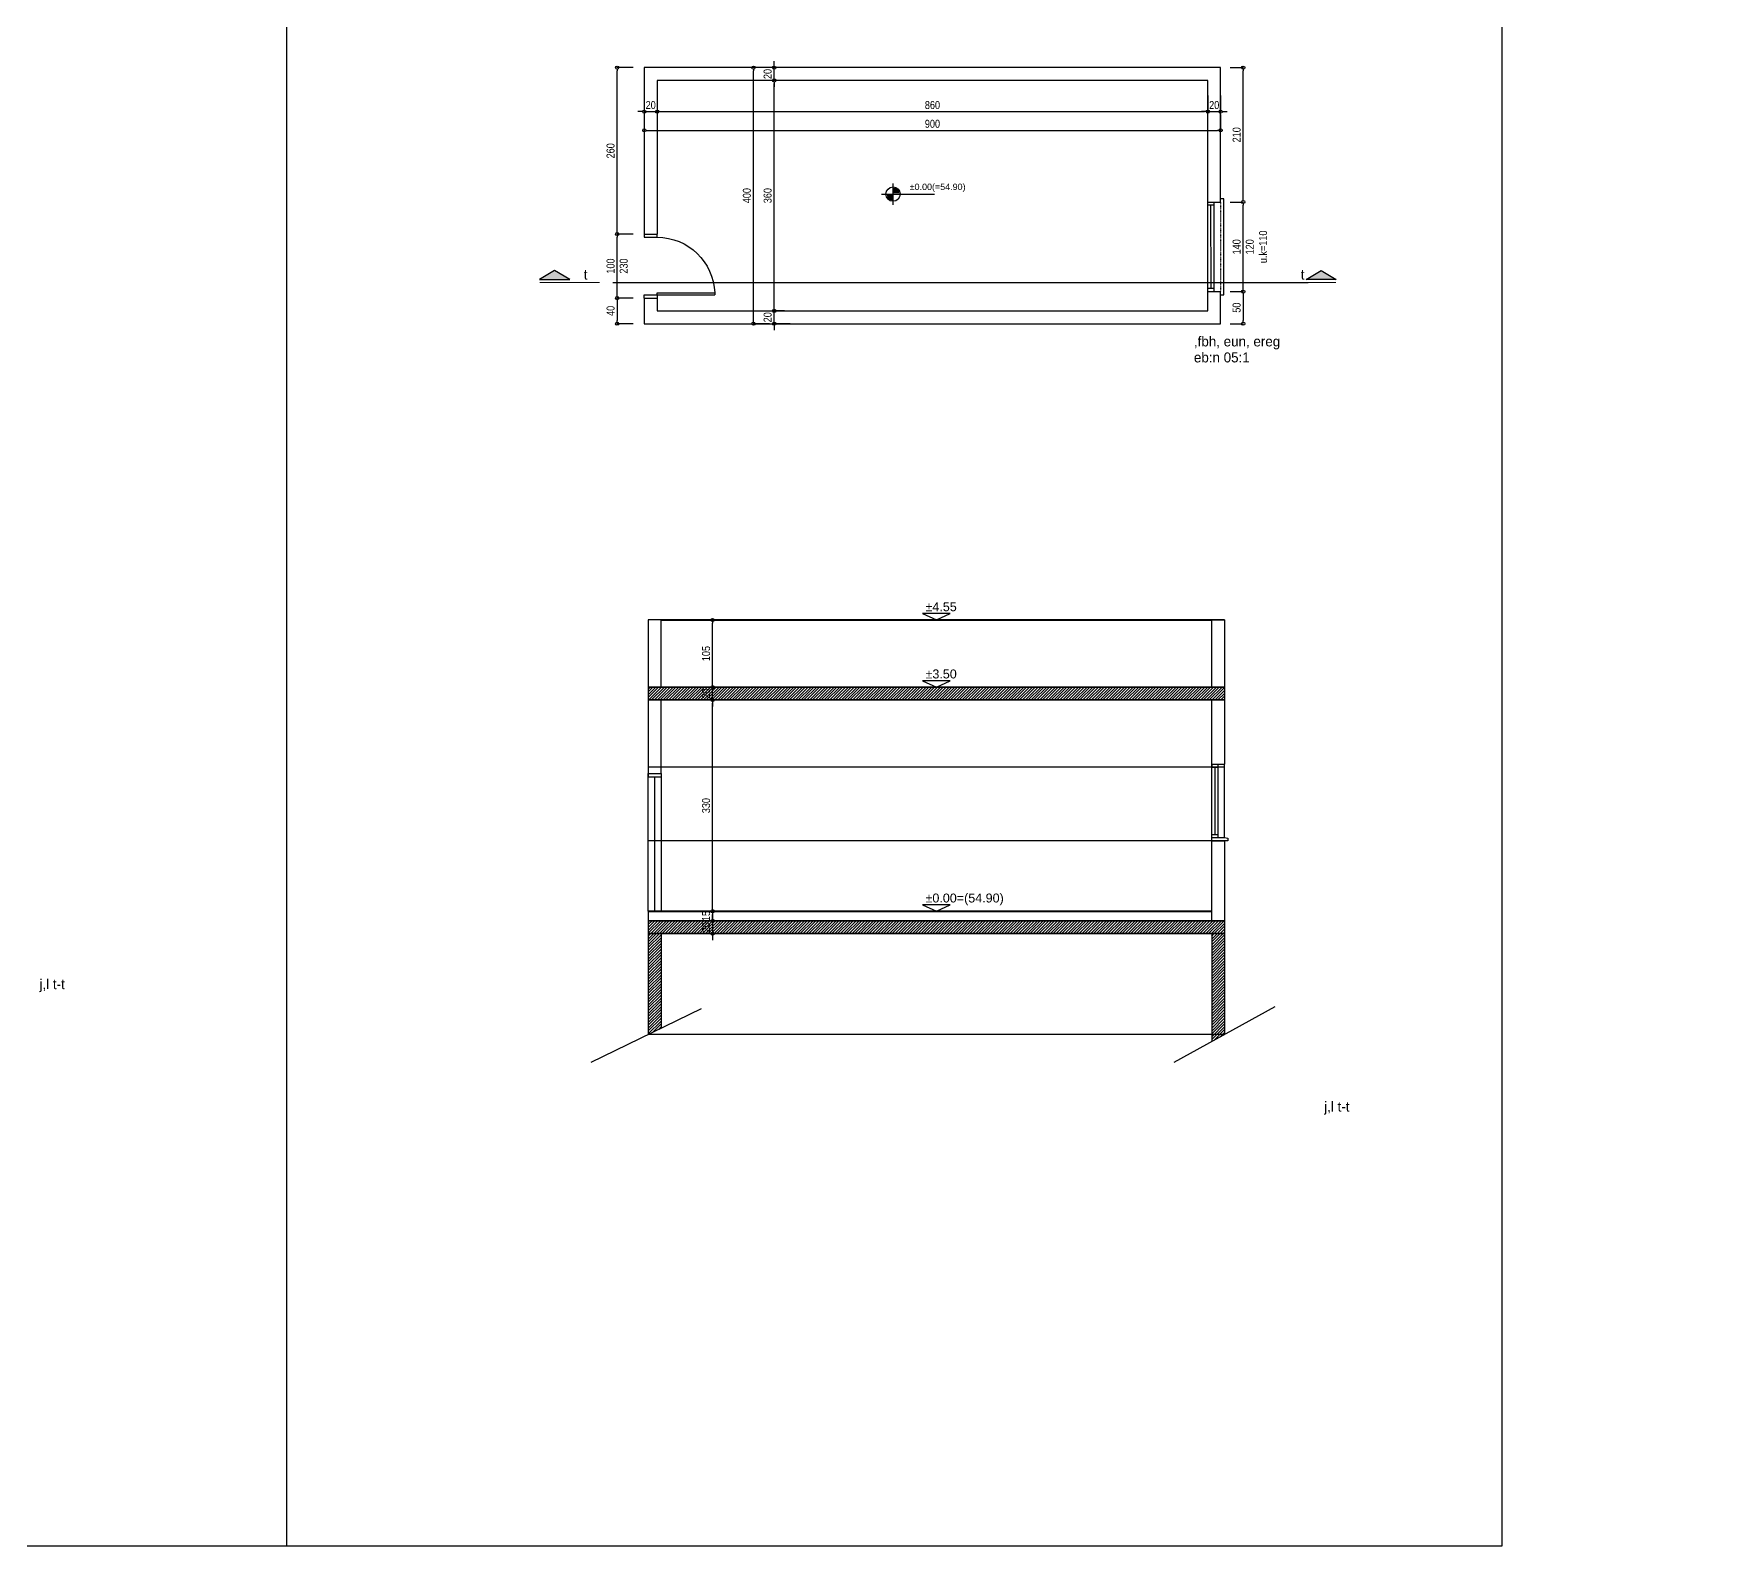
# Model space of a CAD drawing. Header units: millimetres. Extents: x 16987892 to 17014545, y 63475219 to 63484768.
# Drawn here: x 16990600 to 16993233, y 63479456 to 63481819 of the extents above; entities that cross this region are included whole.
import ezdxf

# ---------------------------------------------------------------- set-up
doc = ezdxf.new("R2010")
doc.units = ezdxf.units.MM
doc.header["$LTSCALE"] = 0.01
doc.linetypes.add('ACAD_ISO03W100', pattern=[30, 12, -18])
for name, color, linetype in [('A-DIM', 6, 'Continuous'), ('DIM 50', 5, 'Continuous'), ('Dim-50', 8, 'Continuous'), ('DOOR', 4, 'Continuous'), ('Gray', 252, 'Continuous'), ('Hidden', 1, 'ACAD_ISO03W100'), ('Symbols', 1, 'Continuous'), ('Text50', 2, 'Continuous'), ('wall', 2, 'Continuous'), ('win', 2, 'Continuous'), ('Window', 6, 'Continuous')]:
    doc.layers.add(name, color=color, linetype=linetype)
doc.layers.add('MAB 2', color=160, linetype='Continuous', lineweight=40)
doc.styles.add('DIM', font='oron_.shx', dxfattribs={"width": 0.85})
doc.styles.add('mvt-mirym', font='mvt-mirym.shx')
doc.styles.get("Standard").update_dxf_attribs({"font": 'arial.ttf'})
doc.dimstyles.new('RIKI 1_50', dxfattribs={"dimscale": 5, "dimtxt": 2.5, "dimasz": 1, "dimexe": 0.1, "dimexo": 3, "dimgap": 0.8, "dimtad": 1, "dimdec": 1, "dimrnd": 1, "dimdsep": 46, "dimtxsty": 'DIM', "dimblk": 'DOTBLANK', "dimcen": 0.15, "dimdle": 0.1, "dimclrt": 7, "dimadec": 0, "dimazin": 0, "dimtfac": 1, "dimtdec": 1, "dimtix": 1, "dimtmove": 2, "dimatfit": 3, "dimfxl": 5, "dimfxlon": 1, "dimtolj": 1, "dimarcsym": 0})

# ---------------------------------------------------------------- blocks, each defined once
blk = doc.blocks.new('level')
for p, q in [((-36.37509067356586, -1.266598701477051e-07), (129.7771035693586, 1.639127731323242e-07)), ((1.229345798492432e-07, -33.13451293855906), (-1.229345798492432e-07, 33.13451293855906))]:
    blk.add_line(p, q)
at = {"const_width": 16.94446386312332}
for points in [[(-10.73672646656632, -2.264494590461254, 0.414213562373095), (-2.264494504779577, -10.73672648519278, -0.5798563940091911)], [(2.264494515955448, 10.73672649264336, -0.414213562373095), (10.73672648146749, 2.264494583010674, 0.5798563940091911)]]:
    blk.add_lwpolyline(points, format="xyb", dxfattribs=at)
blk.add_circle((0, -1.490116119384766e-08), 22.29534718832016)
blk.add_attdef('LEVEL', (51.91531280428171, 12.60122594237328), '', height=20)
blk = doc.blocks.new('_DotBlank')
at = {"color": 0, "linetype": 'ByBlock', "lineweight": -2}
blk.add_line((-0.5, 0), (-1, 0), dxfattribs=at)
blk.add_circle((0, 0), 0.5, dxfattribs=at)
blk = doc.blocks.new('*D404')
at = {"layer": 'DEFPOINTS', "color": 0, "ltscale": 100, "transparency": 16777216}
for p in [(16991724.33533375, 63481765.60746998), (16991807.85131897, 63481765.60746998), (16991807.85131897, 63481365.60746998)]:
    blk.add_point(p, dxfattribs=at)
at = {"layer": 'DIM 50', "color": 0, "lineweight": -2, "ltscale": 100, "transparency": 16777216}
for p, q in [((16991749.33533375, 63481765.60746998), (16991723.83533375, 63481765.60746998)), ((16991724.33533375, 63481370.60746998), (16991724.33533375, 63481760.60746998)), ((16991749.33533375, 63481365.60746998), (16991723.83533375, 63481365.60746998))]:
    blk.add_line(p, q, dxfattribs=at)
at = {"layer": 'DIM 50', "color": 0, "lineweight": -2, "ltscale": 100, "transparency": 16777216, "xscale": 5, "yscale": 5, "zscale": 5}
for p, rotation in [((16991724.33533375, 63481765.60746998), 90), ((16991724.33533375, 63481365.60746998), 270)]:
    blk.add_blockref('_DotBlank', p, dxfattribs=dict(at, rotation=rotation))
at = {"layer": 'DIM 50', "color": 7, "ltscale": 100, "transparency": 16777216, "insert": (16991714.08533376, 63481565.60746995), "char_height": 12.5, "attachment_point": 5, "rotation": 90, "style": 'DIM'}
blk.add_mtext('\\A1;400', dxfattribs=at)
blk = doc.blocks.new('*D405')
at = {"layer": 'DEFPOINTS', "color": 0, "ltscale": 100, "transparency": 16777216}
for p in [(16991756.79338235, 63481385.60746998), (16991787.85131897, 63481385.60746998), (16991807.85131897, 63481365.60746998)]:
    blk.add_point(p, dxfattribs=at)
at = {"layer": 'DIM 50', "color": 0, "lineweight": -2, "ltscale": 100, "transparency": 16777216}
for p, q in [((16991756.79338235, 63481390.60746998), (16991756.79338235, 63481395.60746998)), ((16991772.85131897, 63481385.60746998), (16991756.29338235, 63481385.60746998)), ((16991781.79338235, 63481365.60746998), (16991756.29338235, 63481365.60746998)), ((16991756.79338235, 63481365.60746998), (16991756.79338235, 63481385.60746998)), ((16991756.79338235, 63481360.60746998), (16991756.79338235, 63481355.60746998))]:
    blk.add_line(p, q, dxfattribs=at)
at = {"layer": 'DIM 50', "color": 0, "lineweight": -2, "ltscale": 100, "transparency": 16777216, "xscale": 5, "yscale": 5, "zscale": 5}
for p, rotation in [((16991756.79338235, 63481385.60746998), 270), ((16991756.79338235, 63481365.60746998), 90)]:
    blk.add_blockref('_DotBlank', p, dxfattribs=dict(at, rotation=rotation))
at = {"layer": 'DIM 50', "color": 7, "ltscale": 100, "transparency": 16777216, "insert": (16991746.54338237, 63481375.60746995), "char_height": 12.5, "attachment_point": 5, "rotation": 90, "style": 'DIM'}
blk.add_mtext('\\A1;20', dxfattribs=at)
blk = doc.blocks.new('*D411')
at = {"layer": 'DEFPOINTS', "color": 0, "ltscale": 100, "transparency": 16777216}
for p in [(16991756.79338237, 63481745.60746998), (16992433.87733543, 63481745.60746998), (16991787.85131897, 63481385.60746998)]:
    blk.add_point(p, dxfattribs=at)
at = {"layer": 'DIM 50', "color": 0, "lineweight": -2, "ltscale": 100, "transparency": 16777216}
for p, q in [((16991781.79338237, 63481745.60746998), (16991756.29338237, 63481745.60746998)), ((16991756.79338237, 63481390.60746998), (16991756.79338237, 63481740.60746998)), ((16991772.85131897, 63481385.60746998), (16991756.29338237, 63481385.60746998))]:
    blk.add_line(p, q, dxfattribs=at)
at = {"layer": 'DIM 50', "color": 0, "lineweight": -2, "ltscale": 100, "transparency": 16777216, "xscale": 5, "yscale": 5, "zscale": 5}
for p, rotation in [((16991756.79338237, 63481745.60746998), 90), ((16991756.79338237, 63481385.60746998), 270)]:
    blk.add_blockref('_DotBlank', p, dxfattribs=dict(at, rotation=rotation))
at = {"layer": 'DIM 50', "color": 7, "ltscale": 100, "transparency": 16777216, "insert": (16991746.54338238, 63481565.60746995), "char_height": 12.5, "attachment_point": 5, "rotation": 90, "style": 'DIM'}
blk.add_mtext('\\A1;360', dxfattribs=at)
blk = doc.blocks.new('*D412')
at = {"layer": 'DEFPOINTS', "color": 0, "ltscale": 100, "transparency": 16777216}
for p in [(16991756.79338238, 63481765.60746998), (16992453.87733543, 63481765.60746998), (16992433.87733543, 63481745.60746998)]:
    blk.add_point(p, dxfattribs=at)
at = {"layer": 'DIM 50', "color": 0, "lineweight": -2, "ltscale": 100, "transparency": 16777216}
for p, q in [((16991781.79338238, 63481765.60746998), (16991756.29338238, 63481765.60746998)), ((16991756.79338238, 63481770.60746998), (16991756.79338238, 63481775.60746998)), ((16991756.79338238, 63481745.60746998), (16991756.79338238, 63481765.60746998)), ((16991781.79338238, 63481745.60746998), (16991756.29338238, 63481745.60746998)), ((16991756.79338238, 63481740.60746998), (16991756.79338238, 63481735.60746998))]:
    blk.add_line(p, q, dxfattribs=at)
at = {"layer": 'DIM 50', "color": 0, "lineweight": -2, "ltscale": 100, "transparency": 16777216, "xscale": 5, "yscale": 5, "zscale": 5}
for p, rotation in [((16991756.79338238, 63481765.60746998), 270), ((16991756.79338238, 63481745.60746998), 90)]:
    blk.add_blockref('_DotBlank', p, dxfattribs=dict(at, rotation=rotation))
at = {"layer": 'DIM 50', "color": 7, "ltscale": 100, "transparency": 16777216, "insert": (16991746.5433824, 63481755.60746995), "char_height": 12.5, "attachment_point": 5, "rotation": 90, "style": 'DIM'}
blk.add_mtext('\\A1;20', dxfattribs=at)
blk = doc.blocks.new('*D398')
at = {"layer": 'DEFPOINTS', "color": 0, "ltscale": 100, "transparency": 16777216}
for p in [(16991553.87733542, 63481765.60746995), (16991573.87733542, 63481745.60746995), (16991573.87733542, 63481696.80103584)]:
    blk.add_point(p, dxfattribs=at)
at = {"layer": 'DIM 50', "color": 0, "lineweight": -2, "ltscale": 100, "transparency": 16777216}
for p, q in [((16991553.87733542, 63481721.80103584), (16991553.87733542, 63481696.30103584)), ((16991573.87733542, 63481721.80103584), (16991573.87733542, 63481696.30103584)), ((16991548.87733542, 63481696.80103584), (16991543.87733542, 63481696.80103584)), ((16991553.87733542, 63481696.80103584), (16991573.87733542, 63481696.80103584)), ((16991578.87733542, 63481696.80103584), (16991583.87733542, 63481696.80103584))]:
    blk.add_line(p, q, dxfattribs=at)
at = {"layer": 'DIM 50', "color": 0, "lineweight": -2, "ltscale": 100, "transparency": 16777216, "xscale": 5, "yscale": 5, "zscale": 5}
blk.add_blockref('_DotBlank', (16991553.87733542, 63481696.80103584), dxfattribs=at)
at = {"layer": 'DIM 50', "color": 0, "lineweight": -2, "ltscale": 100, "transparency": 16777216, "xscale": 5, "yscale": 5, "zscale": 5, "rotation": 180}
blk.add_blockref('_DotBlank', (16991573.87733542, 63481696.80103584), dxfattribs=at)
at = {"layer": 'DIM 50', "color": 7, "ltscale": 100, "transparency": 16777216, "insert": (16991563.87733542, 63481707.05103584), "char_height": 12.5, "attachment_point": 5, "style": 'DIM'}
blk.add_mtext('\\A1;20', dxfattribs=at)
blk = doc.blocks.new('*D399')
at = {"layer": 'DEFPOINTS', "color": 0, "ltscale": 100, "transparency": 16777216}
for p in [(16991573.87733542, 63481745.60746995), (16992433.87733542, 63481745.60746995), (16992433.87733542, 63481696.80103584)]:
    blk.add_point(p, dxfattribs=at)
at = {"layer": 'DIM 50', "color": 0, "lineweight": -2, "ltscale": 100, "transparency": 16777216}
for p, q in [((16991573.87733542, 63481721.80103584), (16991573.87733542, 63481696.30103584)), ((16992433.87733542, 63481721.80103584), (16992433.87733542, 63481696.30103584)), ((16991578.87733542, 63481696.80103584), (16992428.87733542, 63481696.80103584))]:
    blk.add_line(p, q, dxfattribs=at)
at = {"layer": 'DIM 50', "color": 0, "lineweight": -2, "ltscale": 100, "transparency": 16777216, "xscale": 5, "yscale": 5, "zscale": 5, "rotation": 180}
blk.add_blockref('_DotBlank', (16991573.87733542, 63481696.80103584), dxfattribs=at)
at = {"layer": 'DIM 50', "color": 0, "lineweight": -2, "ltscale": 100, "transparency": 16777216, "xscale": 5, "yscale": 5, "zscale": 5}
blk.add_blockref('_DotBlank', (16992433.87733542, 63481696.80103584), dxfattribs=at)
at = {"layer": 'DIM 50', "color": 7, "ltscale": 100, "transparency": 16777216, "insert": (16992003.87733542, 63481707.05103584), "char_height": 12.5, "attachment_point": 5, "style": 'DIM'}
blk.add_mtext('\\A1;860', dxfattribs=at)
blk = doc.blocks.new('*D400')
at = {"layer": 'DEFPOINTS', "color": 0, "ltscale": 100, "transparency": 16777216}
for p in [(16992453.87733542, 63481765.60746995), (16992433.87733542, 63481745.60746995), (16992453.87733542, 63481696.80103584)]:
    blk.add_point(p, dxfattribs=at)
at = {"layer": 'DIM 50', "color": 0, "lineweight": -2, "ltscale": 100, "transparency": 16777216}
for p, q in [((16992433.87733542, 63481721.80103584), (16992433.87733542, 63481696.30103584)), ((16992453.87733542, 63481721.80103584), (16992453.87733542, 63481696.30103584)), ((16992428.87733542, 63481696.80103584), (16992423.87733542, 63481696.80103584)), ((16992433.87733542, 63481696.80103584), (16992453.87733542, 63481696.80103584)), ((16992458.87733542, 63481696.80103584), (16992463.87733542, 63481696.80103584))]:
    blk.add_line(p, q, dxfattribs=at)
at = {"layer": 'DIM 50', "color": 0, "lineweight": -2, "ltscale": 100, "transparency": 16777216, "xscale": 5, "yscale": 5, "zscale": 5}
blk.add_blockref('_DotBlank', (16992433.87733542, 63481696.80103584), dxfattribs=at)
at = {"layer": 'DIM 50', "color": 0, "lineweight": -2, "ltscale": 100, "transparency": 16777216, "xscale": 5, "yscale": 5, "zscale": 5, "rotation": 180}
blk.add_blockref('_DotBlank', (16992453.87733542, 63481696.80103584), dxfattribs=at)
at = {"layer": 'DIM 50', "color": 7, "ltscale": 100, "transparency": 16777216, "insert": (16992443.87733542, 63481707.05103584), "char_height": 12.5, "attachment_point": 5, "style": 'DIM'}
blk.add_mtext('\\A1;20', dxfattribs=at)
blk = doc.blocks.new('*D401')
at = {"layer": 'DEFPOINTS', "color": 0, "ltscale": 100, "transparency": 16777216}
for p in [(16991553.87733542, 63481765.60746995), (16992453.87733542, 63481765.60746995), (16992453.87733542, 63481667.53536222)]:
    blk.add_point(p, dxfattribs=at)
at = {"layer": 'DIM 50', "color": 0, "lineweight": -2, "ltscale": 100, "transparency": 16777216}
for p, q in [((16991553.87733542, 63481692.53536222), (16991553.87733542, 63481667.03536222)), ((16992453.87733542, 63481692.53536222), (16992453.87733542, 63481667.03536222)), ((16991558.87733542, 63481667.53536222), (16992448.87733542, 63481667.53536222))]:
    blk.add_line(p, q, dxfattribs=at)
at = {"layer": 'DIM 50', "color": 0, "lineweight": -2, "ltscale": 100, "transparency": 16777216, "xscale": 5, "yscale": 5, "zscale": 5, "rotation": 180}
blk.add_blockref('_DotBlank', (16991553.87733542, 63481667.53536222), dxfattribs=at)
at = {"layer": 'DIM 50', "color": 0, "lineweight": -2, "ltscale": 100, "transparency": 16777216, "xscale": 5, "yscale": 5, "zscale": 5}
blk.add_blockref('_DotBlank', (16992453.87733542, 63481667.53536222), dxfattribs=at)
at = {"layer": 'DIM 50', "color": 7, "ltscale": 100, "transparency": 16777216, "insert": (16992003.87733542, 63481677.78536222), "char_height": 12.5, "attachment_point": 5, "style": 'DIM'}
blk.add_mtext('\\A1;900', dxfattribs=at)
blk = doc.blocks.new('sec')
h = blk.add_hatch(color=256)
h.dxf.hatch_style = 1
h.paths.add_polyline_path([(1000.000000016143, 50), (749.9999999664724, 200.0000000149012), (499.9999999701977, 50)])
for p, q in [((499.9999999701977, 50), (749.9999999664724, 200.0000000149012)), ((999.9999999664724, 50), (499.9999999701977, 50)), ((749.9999999664724, 200.0000000149012), (999.9999999664724, 50.00000002980232))]:
    blk.add_line(p, q)
at = {"const_width": 20}
blk.add_lwpolyline([(0, 0), (999.9999999962747, 0)], dxfattribs=at)
blk = doc.blocks.new('d100')
for p, q in [((-8.00000000372529, -20), (-8.000000033527613, -110)), ((-5, -20), (-8.00000000372529, -20)), ((-5, -20), (-5.000000029802322, -110)), ((-8.000000033527613, -110), (-5.000000029802322, -110))]:
    blk.add_line(p, q)
for points in [[(-100, 0), (-95, 0), (-95.00000001117587, -20), (-100.0000000111759, -19.99999998509884)], [(0, 0), (-5, 0), (-5, -20), (-1.117587089538574e-08, -20)]]:
    blk.add_lwpolyline(points)
blk.add_arc((-5, -20), 90.00000000758918, 180, 268.089786730568)
blk = doc.blocks.new('*D413')
at = {"layer": 'DEFPOINTS', "color": 0, "ltscale": 100, "transparency": 16777216}
for p in [(16991511.52249835, 63481505.60746995), (16991994.66465148, 63481505.60746995), (16991994.65870148, 63481405.60746995)]:
    blk.add_point(p, dxfattribs=at)
at = {"layer": 'DIM 50', "color": 0, "lineweight": -2, "ltscale": 100, "transparency": 16777216}
for p, q in [((16991536.52249835, 63481505.60746995), (16991511.02249835, 63481505.60746995)), ((16991511.52249835, 63481410.60746995), (16991511.52249835, 63481500.60746995)), ((16991536.52249835, 63481405.60746995), (16991511.02249835, 63481405.60746995))]:
    blk.add_line(p, q, dxfattribs=at)
at = {"layer": 'DIM 50', "color": 0, "lineweight": -2, "ltscale": 100, "transparency": 16777216, "xscale": 5, "yscale": 5, "zscale": 5}
for p, rotation in [((16991511.52249835, 63481505.60746995), 90), ((16991511.52249835, 63481405.60746995), 270)]:
    blk.add_blockref('_DotBlank', p, dxfattribs=dict(at, rotation=rotation))
at = {"layer": 'DIM 50', "color": 7, "ltscale": 100, "transparency": 16777216, "char_height": 12.5, "attachment_point": 5, "rotation": 90, "style": 'DIM'}
for s, insert in [('\\A1;100', (16991501.27249837, 63481455.60746993)), ('\\A1;230', (16991521.77249837, 63481455.60746993))]:
    blk.add_mtext(s, dxfattribs=dict(at, insert=insert))
blk = doc.blocks.new('*D414')
at = {"layer": 'DEFPOINTS', "color": 0, "ltscale": 100, "transparency": 16777216}
for p in [(16991511.52249836, 63481765.60746998), (16991553.87733543, 63481765.60746998), (16991994.66465148, 63481505.60746995)]:
    blk.add_point(p, dxfattribs=at)
at = {"layer": 'DIM 50', "color": 0, "lineweight": -2, "ltscale": 100, "transparency": 16777216}
for p, q in [((16991536.52249836, 63481765.60746998), (16991511.02249836, 63481765.60746998)), ((16991511.52249836, 63481510.60746995), (16991511.52249836, 63481760.60746998)), ((16991536.52249836, 63481505.60746995), (16991511.02249836, 63481505.60746995))]:
    blk.add_line(p, q, dxfattribs=at)
at = {"layer": 'DIM 50', "color": 0, "lineweight": -2, "ltscale": 100, "transparency": 16777216, "xscale": 5, "yscale": 5, "zscale": 5}
for p, rotation in [((16991511.52249836, 63481765.60746998), 90), ((16991511.52249836, 63481505.60746995), 270)]:
    blk.add_blockref('_DotBlank', p, dxfattribs=dict(at, rotation=rotation))
at = {"layer": 'DIM 50', "color": 7, "ltscale": 100, "transparency": 16777216, "insert": (16991501.27249837, 63481635.60746995), "char_height": 12.5, "attachment_point": 5, "rotation": 90, "style": 'DIM'}
blk.add_mtext('\\A1;260', dxfattribs=at)
blk = doc.blocks.new('*D415')
at = {"layer": 'DEFPOINTS', "color": 0, "ltscale": 100, "transparency": 16777216}
for p in [(16991994.65870148, 63481405.60746995), (16991511.52249837, 63481365.60746998), (16991553.87733543, 63481365.60746998)]:
    blk.add_point(p, dxfattribs=at)
at = {"layer": 'DIM 50', "color": 0, "lineweight": -2, "ltscale": 100, "transparency": 16777216}
for p, q in [((16991536.52249837, 63481405.60746995), (16991511.02249837, 63481405.60746995)), ((16991511.52249837, 63481400.60746995), (16991511.52249837, 63481370.60746998)), ((16991536.52249837, 63481365.60746998), (16991511.02249837, 63481365.60746998))]:
    blk.add_line(p, q, dxfattribs=at)
at = {"layer": 'DIM 50', "color": 0, "lineweight": -2, "ltscale": 100, "transparency": 16777216, "xscale": 5, "yscale": 5, "zscale": 5}
for p, rotation in [((16991511.52249837, 63481405.60746995), 90), ((16991511.52249837, 63481365.60746998), 270)]:
    blk.add_blockref('_DotBlank', p, dxfattribs=dict(at, rotation=rotation))
at = {"layer": 'DIM 50', "color": 7, "ltscale": 100, "transparency": 16777216, "insert": (16991501.27249838, 63481385.60746995), "char_height": 12.5, "attachment_point": 5, "rotation": 90, "style": 'DIM'}
blk.add_mtext('\\A1;40', dxfattribs=at)
blk = doc.blocks.new('*D416')
at = {"layer": 'DEFPOINTS', "color": 0, "ltscale": 100, "transparency": 16777216}
for p in [(16992453.87104315, 63481555.60684364), (16992489.19297223, 63481555.60684364), (16992453.87671722, 63481415.60747001)]:
    blk.add_point(p, dxfattribs=at)
at = {"layer": 'DIM 50', "color": 0, "lineweight": -2, "ltscale": 100, "transparency": 16777216}
for p, q in [((16992468.87104315, 63481555.60684364), (16992489.69297223, 63481555.60684364)), ((16992489.19297223, 63481420.60747001), (16992489.19297223, 63481550.60684364)), ((16992468.87671722, 63481415.60747001), (16992489.69297223, 63481415.60747001))]:
    blk.add_line(p, q, dxfattribs=at)
at = {"layer": 'DIM 50', "color": 0, "lineweight": -2, "ltscale": 100, "transparency": 16777216, "xscale": 5, "yscale": 5, "zscale": 5}
for p, rotation in [((16992489.19297223, 63481555.60684364), 90), ((16992489.19297223, 63481415.60747001), 270)]:
    blk.add_blockref('_DotBlank', p, dxfattribs=dict(at, rotation=rotation))
at = {"layer": 'DIM 50', "color": 7, "ltscale": 100, "transparency": 16777216, "char_height": 12.5, "attachment_point": 5, "rotation": 90, "style": 'DIM'}
for s, insert in [('\\A1;140', (16992478.94297224, 63481485.6071568)), ('\\A1;120\\Pu.k=110', (16992509.85963891, 63481485.6071568))]:
    blk.add_mtext(s, dxfattribs=dict(at, insert=insert))
blk = doc.blocks.new('*D417')
at = {"layer": 'DEFPOINTS', "color": 0, "ltscale": 100, "transparency": 16777216}
for p in [(16992453.87733543, 63481765.60746998), (16992489.19297224, 63481765.60746998), (16992453.87104315, 63481555.60684364)]:
    blk.add_point(p, dxfattribs=at)
at = {"layer": 'DIM 50', "color": 0, "lineweight": -2, "ltscale": 100, "transparency": 16777216}
for p, q in [((16992468.87733543, 63481765.60746998), (16992489.69297224, 63481765.60746998)), ((16992489.19297224, 63481560.60684364), (16992489.19297224, 63481760.60746998)), ((16992468.87104315, 63481555.60684364), (16992489.69297224, 63481555.60684364))]:
    blk.add_line(p, q, dxfattribs=at)
at = {"layer": 'DIM 50', "color": 0, "lineweight": -2, "ltscale": 100, "transparency": 16777216, "xscale": 5, "yscale": 5, "zscale": 5}
for p, rotation in [((16992489.19297224, 63481765.60746998), 90), ((16992489.19297224, 63481555.60684364), 270)]:
    blk.add_blockref('_DotBlank', p, dxfattribs=dict(at, rotation=rotation))
at = {"layer": 'DIM 50', "color": 7, "ltscale": 100, "transparency": 16777216, "insert": (16992478.94297225, 63481660.60715678), "char_height": 12.5, "attachment_point": 5, "rotation": 90, "style": 'DIM'}
blk.add_mtext('\\A1;210', dxfattribs=at)
blk = doc.blocks.new('*D418')
at = {"layer": 'DEFPOINTS', "color": 0, "ltscale": 100, "transparency": 16777216}
for p in [(16992453.87671722, 63481415.60747001), (16992453.87733543, 63481365.60746998), (16992489.19297224, 63481365.60746998)]:
    blk.add_point(p, dxfattribs=at)
at = {"layer": 'DIM 50', "color": 0, "lineweight": -2, "ltscale": 100, "transparency": 16777216}
for p, q in [((16992468.87671722, 63481415.60747001), (16992489.69297224, 63481415.60747001)), ((16992489.19297224, 63481410.60747001), (16992489.19297224, 63481370.60746998)), ((16992468.87733543, 63481365.60746998), (16992489.69297224, 63481365.60746998))]:
    blk.add_line(p, q, dxfattribs=at)
at = {"layer": 'DIM 50', "color": 0, "lineweight": -2, "ltscale": 100, "transparency": 16777216, "xscale": 5, "yscale": 5, "zscale": 5}
for p, rotation in [((16992489.19297224, 63481415.60747001), 90), ((16992489.19297224, 63481365.60746998), 270)]:
    blk.add_blockref('_DotBlank', p, dxfattribs=dict(at, rotation=rotation))
at = {"layer": 'DIM 50', "color": 7, "ltscale": 100, "transparency": 16777216, "insert": (16992478.94297226, 63481390.60746997), "char_height": 12.5, "attachment_point": 5, "rotation": 90, "style": 'DIM'}
blk.add_mtext('\\A1;50', dxfattribs=at)
blk = doc.blocks.new('miflas')
blk.add_lwpolyline([(0, 0), (10.83179867773015, 5), (-10.83179867773015, 5)], close=True)
blk.add_attdef('MIFLAS', (-8.531264202272723, 6.840107099037596), '', height=7)
blk = doc.blocks.new('*D705')
at = {"layer": 'A-DIM', "color": 0, "lineweight": -2, "ltscale": 100, "transparency": 16777216}
for p, q in [((16991635.63181271, 63480777.7708822), (16991661.13181271, 63480777.7708822)), ((16991660.63181271, 63480452.7708822), (16991660.63181271, 63480772.7708822)), ((16991635.63181271, 63480447.7708822), (16991661.13181271, 63480447.7708822))]:
    blk.add_line(p, q, dxfattribs=at)
at = {"layer": 'DEFPOINTS', "color": 0, "ltscale": 100, "transparency": 16777216}
for p in [(16991580.12752163, 63480777.7708822), (16991660.63181271, 63480777.7708822), (16991580.12752163, 63480447.7708822)]:
    blk.add_point(p, dxfattribs=at)
at = {"layer": 'A-DIM', "color": 0, "lineweight": -2, "ltscale": 100, "transparency": 16777216, "xscale": 5, "yscale": 5, "zscale": 5}
for p, rotation in [((16991660.63181271, 63480777.7708822), 90), ((16991660.63181271, 63480447.7708822), 270)]:
    blk.add_blockref('_DotBlank', p, dxfattribs=dict(at, rotation=rotation))
at = {"layer": 'A-DIM', "color": 7, "ltscale": 100, "transparency": 16777216, "insert": (16991650.38181273, 63480612.77088218), "char_height": 12.5, "attachment_point": 5, "rotation": 90, "style": 'DIM'}
blk.add_mtext('\\A1;330', dxfattribs=at)
blk = doc.blocks.new('*D706')
at = {"layer": 'A-DIM', "color": 0, "lineweight": -2, "ltscale": 100, "transparency": 16777216}
for p, q in [((16991635.63181273, 63480447.7708822), (16991661.13181273, 63480447.7708822)), ((16991660.63181273, 63480452.7708822), (16991660.63181273, 63480457.7708822)), ((16991660.63181273, 63480447.7708822), (16991660.63181273, 63480432.7708822)), ((16991635.63181273, 63480432.7708822), (16991661.13181273, 63480432.7708822)), ((16991660.63181273, 63480427.7708822), (16991660.63181273, 63480422.7708822))]:
    blk.add_line(p, q, dxfattribs=at)
at = {"layer": 'DEFPOINTS', "color": 0, "ltscale": 100, "transparency": 16777216}
for p in [(16991580.12752163, 63480447.7708822), (16991560.12752163, 63480432.7708822), (16991660.63181273, 63480432.7708822)]:
    blk.add_point(p, dxfattribs=at)
at = {"layer": 'A-DIM', "color": 0, "lineweight": -2, "ltscale": 100, "transparency": 16777216, "xscale": 5, "yscale": 5, "zscale": 5}
for p, rotation in [((16991660.63181273, 63480447.7708822), 270), ((16991660.63181273, 63480432.7708822), 90)]:
    blk.add_blockref('_DotBlank', p, dxfattribs=dict(at, rotation=rotation))
at = {"layer": 'A-DIM', "color": 7, "ltscale": 100, "transparency": 16777216, "insert": (16991650.38181274, 63480440.27088218), "char_height": 12.5, "attachment_point": 5, "rotation": 90, "style": 'DIM'}
blk.add_mtext('\\A1;15', dxfattribs=at)
blk = doc.blocks.new('*D707')
at = {"layer": 'A-DIM', "color": 0, "lineweight": -2, "ltscale": 100, "transparency": 16777216}
for p, q in [((16991660.63181274, 63480437.7708822), (16991660.63181274, 63480442.7708822)), ((16991635.63181274, 63480432.7708822), (16991661.13181274, 63480432.7708822)), ((16991660.63181274, 63480432.7708822), (16991660.63181274, 63480412.7708822)), ((16991635.63181274, 63480412.7708822), (16991661.13181274, 63480412.7708822)), ((16991660.63181274, 63480407.7708822), (16991660.63181274, 63480402.7708822))]:
    blk.add_line(p, q, dxfattribs=at)
at = {"layer": 'DEFPOINTS', "color": 0, "ltscale": 100, "transparency": 16777216}
for p in [(16991560.12752163, 63480432.7708822), (16991560.12752163, 63480412.7708822), (16991660.63181274, 63480412.7708822)]:
    blk.add_point(p, dxfattribs=at)
at = {"layer": 'A-DIM', "color": 0, "lineweight": -2, "ltscale": 100, "transparency": 16777216, "xscale": 5, "yscale": 5, "zscale": 5}
for p, rotation in [((16991660.63181274, 63480432.7708822), 270), ((16991660.63181274, 63480412.7708822), 90)]:
    blk.add_blockref('_DotBlank', p, dxfattribs=dict(at, rotation=rotation))
at = {"layer": 'A-DIM', "color": 7, "ltscale": 100, "transparency": 16777216, "insert": (16991650.38181276, 63480422.77088218), "char_height": 12.5, "attachment_point": 5, "rotation": 90, "style": 'DIM'}
blk.add_mtext('\\A1;20', dxfattribs=at)
blk = doc.blocks.new('*D708')
at = {"layer": 'A-DIM', "color": 0, "lineweight": -2, "ltscale": 100, "transparency": 16777216}
for p, q in [((16991635.63181273, 63480797.7708822), (16991661.13181273, 63480797.7708822)), ((16991660.63181273, 63480802.7708822), (16991660.63181273, 63480807.7708822)), ((16991660.63181273, 63480777.7708822), (16991660.63181273, 63480797.7708822)), ((16991635.63181273, 63480777.7708822), (16991661.13181273, 63480777.7708822)), ((16991660.63181273, 63480772.7708822), (16991660.63181273, 63480767.7708822))]:
    blk.add_line(p, q, dxfattribs=at)
at = {"layer": 'DEFPOINTS', "color": 0, "ltscale": 100, "transparency": 16777216}
for p in [(16991560.12752163, 63480797.7708822), (16991660.63181273, 63480797.7708822), (16991580.12752163, 63480777.7708822)]:
    blk.add_point(p, dxfattribs=at)
at = {"layer": 'A-DIM', "color": 0, "lineweight": -2, "ltscale": 100, "transparency": 16777216, "xscale": 5, "yscale": 5, "zscale": 5}
for p, rotation in [((16991660.63181273, 63480797.7708822), 270), ((16991660.63181273, 63480777.7708822), 90)]:
    blk.add_blockref('_DotBlank', p, dxfattribs=dict(at, rotation=rotation))
at = {"layer": 'A-DIM', "color": 7, "ltscale": 100, "transparency": 16777216, "insert": (16991650.38181274, 63480787.77088218), "char_height": 12.5, "attachment_point": 5, "rotation": 90, "style": 'DIM'}
blk.add_mtext('\\A1;20', dxfattribs=at)
blk = doc.blocks.new('*D709')
at = {"layer": 'A-DIM', "color": 0, "lineweight": -2, "ltscale": 100, "transparency": 16777216}
for p, q in [((16991635.63181275, 63480902.7708822), (16991661.13181275, 63480902.7708822)), ((16991660.63181275, 63480802.7708822), (16991660.63181275, 63480897.7708822)), ((16991635.63181275, 63480797.7708822), (16991661.13181275, 63480797.7708822))]:
    blk.add_line(p, q, dxfattribs=at)
at = {"layer": 'DEFPOINTS', "color": 0, "ltscale": 100, "transparency": 16777216}
for p in [(16991580.12752163, 63480902.7708822), (16991660.63181275, 63480902.7708822), (16991560.12752163, 63480797.7708822)]:
    blk.add_point(p, dxfattribs=at)
at = {"layer": 'A-DIM', "color": 0, "lineweight": -2, "ltscale": 100, "transparency": 16777216, "xscale": 5, "yscale": 5, "zscale": 5}
for p, rotation in [((16991660.63181275, 63480902.7708822), 90), ((16991660.63181275, 63480797.7708822), 270)]:
    blk.add_blockref('_DotBlank', p, dxfattribs=dict(at, rotation=rotation))
at = {"layer": 'A-DIM', "color": 7, "ltscale": 100, "transparency": 16777216, "insert": (16991650.38181277, 63480850.27088218), "char_height": 12.5, "attachment_point": 5, "rotation": 90, "style": 'DIM'}
blk.add_mtext('\\A1;105', dxfattribs=at)
blk = doc.blocks.new('window-side')
at = {"layer": 'wall', "ltscale": 100}
for p, q in [((0, 115), (20, 115)), ((0, -5), (20, -5))]:
    blk.add_line(p, q, dxfattribs=at)
at = {"layer": 'Window', "ltscale": 100}
for p, q in [((0, 0), (0, 115)), ((0, 0), (0, 115)), ((0, 115), (0, 110)), ((0, 110), (10, 110)), ((5, 5.000000007450581), (5, 110.0000000074506)), ((10, 0), (10, 115)), ((20, 0), (20, 115)), ((0, 5), (10, 5)), ((0, -5), (0, 0)), ((0, 0), (20.00000000372529, 0)), ((20.00000000372529, 0), (25.00000000372529, -1)), ((25, -5), (20.00000000372529, -5)), ((25.00000000372529, -1), (25, -5))]:
    blk.add_line(p, q, dxfattribs=at)
blk = doc.blocks.new('door-side')
at = {"layer": 'DOOR', "ltscale": 100}
for p, q in [((0, 7.450580596923828e-09), (0, 215.0000000149012)), ((0, 215.0000000149012), (0, 210.0000000149012)), ((20, 215.0000000149012), (20, 7.450580596923828e-09)), ((0, 210.0000000149012), (20, 210.0000000149012)), ((10, 7.450580596923828e-09), (10, 210.0000000149012))]:
    blk.add_line(p, q, dxfattribs=at)
at = {"layer": 'wall', "ltscale": 100}
blk.add_line((0, 215.0000000149012), (20, 215.0000000149012), dxfattribs=at)

msp = doc.modelspace()

# ---------------------------------------------------------------- hatches: boundary and pattern name
at = {"layer": 'Gray', "ltscale": 100}
h = msp.add_hatch(dxfattribs=at)
h.set_pattern_fill('ANSI31', color=256)
h.set_pattern_definition([(45, (2006.25018620491, -191.2378395497799), (-2.245064030267288, 2.245064030267288), [])])
h.paths.add_polyline_path([(16992460.12752163, 63480797.77088217), (16991560.12752163, 63480797.77088217), (16991560.12752163, 63480777.77088217), (16992460.12752163, 63480777.77088217)])
h.paths.add_polyline_path([(16992460.12752163, 63480432.77088217), (16991560.12752163, 63480432.77088217), (16991560.12752163, 63480412.77088217), (16992460.12752163, 63480412.77088217)])
h.paths.add_polyline_path([(16991580.12752163, 63480412.77088217), (16991560.12752163, 63480412.77088217), (16991560.12752163, 63480255.48271497), (16991580.12752163, 63480265.22847213)])
h.paths.add_polyline_path([(16992460.12752163, 63480412.77088217), (16992440.12752163, 63480412.77088217), (16992440.12752163, 63480244.31012355), (16992460.12752163, 63480255.29400098)])

# ---------------------------------------------------------------- linework, layer by layer
at = {"layer": 'Dim-50', "ltscale": 100}
for p, q in [((16992460.12752163, 63480902.77088217), (16991560.12752163, 63480902.77088217)), ((16992460.12752163, 63480797.77088217), (16991560.12752163, 63480797.77088217)), ((16992460.12752163, 63480777.77088217), (16991560.12752163, 63480777.77088217)), ((16992460.12752163, 63480672.77088217), (16991560.12752163, 63480672.77088217)), ((16992465.12752163, 63480557.77088217), (16991560.12752163, 63480557.77088217)), ((16992460.12752163, 63480432.77088217), (16991560.12752163, 63480432.77088217)), ((16992460.12752163, 63480412.77088217), (16991560.12752163, 63480412.77088217))]:
    msp.add_line(p, q, dxfattribs=at)
at = {"layer": 'Hidden'}
msp.add_line((16992453.87713484, 63481555.6078712), (16992453.88280893, 63481415.60787092), dxfattribs=at)
at = {"layer": 'MAB 2', "ltscale": 100}
for p, q in [((16991580.12752163, 63480902.77088217), (16992440.12752163, 63480902.77088217)), ((16991560.12752163, 63480447.77088217), (16992440.12752163, 63480447.77088217))]:
    msp.add_line(p, q, dxfattribs=at)
at = {"layer": 'Symbols', "ltscale": 100}
msp.add_line((16991504.72389974, 63481429.82677998), (16992590.84797884, 63481429.82677998), dxfattribs=at)
at = {"layer": 'wall', "ltscale": 100}
for p, q in [((16990994.88115263, 63483750.92951662), (16990994.88115263, 63479455.80098634)), ((16992892.93666323, 63483750.92951662), (16992892.93666323, 63479455.80098634)), ((16991553.87733542, 63481765.60746995), (16991553.87733525, 63481505.60746999)), ((16992453.87733542, 63481765.60746995), (16991553.87733542, 63481765.60746995)), ((16992453.87733542, 63481555.60747023), (16992453.87733542, 63481765.60746995)), ((16991573.87733542, 63481745.60746995), (16991573.87733525, 63481505.60746998)), ((16992433.87733542, 63481745.60746995), (16991573.87733542, 63481745.60746995)), ((16992433.87733542, 63481555.60747023), (16992433.87733542, 63481745.60746995)), ((16992433.87166132, 63481555.60747022), (16992453.87166132, 63481555.60747021)), ((16991553.87733525, 63481505.60746999), (16991573.87733525, 63481505.60746999)), ((16992433.87733542, 63481385.60746995), (16992433.87733542, 63481415.60746995)), ((16992433.87733542, 63481415.60746995), (16992453.87733542, 63481415.60746995)), ((16992453.87733542, 63481365.60746995), (16992453.87733542, 63481415.60746995)), ((16991553.87733542, 63481405.60746995), (16991573.87733542, 63481405.60746995)), ((16991553.87733542, 63481405.60746995), (16991553.87733542, 63481365.60746995)), ((16991573.87733542, 63481405.60746995), (16991573.87733542, 63481385.60746995)), ((16991553.87733542, 63481365.60746995), (16992453.87733542, 63481365.60746995)), ((16991573.87733542, 63481385.60746995), (16992433.87733542, 63481385.60746995)), ((16991560.12752163, 63480902.77088217), (16991560.12752163, 63480662.77088218)), ((16991580.12752163, 63480902.77088217), (16991560.12752163, 63480902.77088217)), ((16991580.12752163, 63480797.77088217), (16991580.12752163, 63480902.77088217)), ((16992440.12752163, 63480797.77088217), (16992440.12752163, 63480902.77088217)), ((16992440.12752163, 63480902.77088217), (16992460.12752163, 63480902.77088217)), ((16992460.12752163, 63480902.77088217), (16992460.12752163, 63480677.77088217)), ((16991560.12752163, 63480797.77088217), (16992460.12752163, 63480797.77088217)), ((16991560.12752163, 63480777.77088217), (16992460.12752163, 63480777.77088217)), ((16991580.12752163, 63480662.77088218), (16991580.12752163, 63480777.77088217)), ((16992440.12752163, 63480677.77088218), (16992440.12752163, 63480777.77088217)), ((16992440.12752163, 63480432.77088217), (16992440.12752163, 63480557.77088218)), ((16992460.12752163, 63480557.77088218), (16992460.12752163, 63480255.29400098)), ((16991560.12752163, 63480447.77088216), (16991560.12752163, 63480255.48271497)), ((16991560.12752163, 63480432.77088217), (16992460.12752163, 63480432.77088217)), ((16991560.12752163, 63480412.77088217), (16992460.12752163, 63480412.77088217)), ((16991580.12752163, 63480412.77088217), (16991580.12752163, 63480265.22847213)), ((16992440.12752163, 63480412.77088217), (16992440.12752163, 63480244.31012355)), ((16991470.71404001, 63480211.912611), (16991643.11019068, 63480295.91916204)), ((16992381.1364909, 63480211.912611), (16992539.28505285, 63480298.76683201))]:
    msp.add_line(p, q, dxfattribs=at)
msp.add_lwpolyline([(16992892.93666323, 63479455.80098634), (16987892.30714522, 63479455.80098634), (16987892.30714522, 63483750.92951662), (17002015.48559579, 63483750.92951662), (17002015.48559579, 63479455.80098634)], dxfattribs=at)
at = {"layer": 'win', "ltscale": 100}
msp.add_line((16992460.12752163, 63480255.29400098), (16991559.74024748, 63480255.29400098), dxfattribs=at)
at = {"layer": 'Window'}
for p, q in [((16992433.87733542, 63481415.60746995), (16992433.87166132, 63481555.60747022)), ((16992443.87166125, 63481550.60747022), (16992433.87166131, 63481550.60747024)), ((16992438.87733528, 63481420.60746995), (16992438.87166125, 63481550.60747024)), ((16992443.87755351, 63481415.60746994), (16992443.87144302, 63481555.60747021)), ((16992443.87733527, 63481420.60746995), (16992433.87733541, 63481420.60746997))]:
    msp.add_line(p, q, dxfattribs=at)
msp.add_lwpolyline([(16992453.88283446, 63481410.60804801), (16992458.88280895, 63481410.60807356), (16992458.87713484, 63481560.60807385), (16992453.87733542, 63481560.60827444)], dxfattribs=at)

# ---------------------------------------------------------------- block references
at = {"layer": 'Dim-50'}
for name, p in [('window-side', (16992440.12752163, 63480562.77088217)), ('door-side', (16991560.12752163, 63480447.77088216))]:
    msp.add_blockref(name, p, dxfattribs=at)
at = {"layer": 'DOOR', "xscale": -1, "rotation": 90.00000009225869}
msp.add_blockref('d100', (16991553.87733541, 63481405.60746999), dxfattribs=at)
at = {"layer": 'Symbols', "xscale": -0.09375, "yscale": 0.09375, "zscale": 0.09375, "rotation": 359.9999999999438}
msp.add_blockref('sec', (16991484.21678685, 63481429.82677998), dxfattribs=at)
at = {"layer": 'Symbols', "xscale": 0.09375, "yscale": 0.09375, "zscale": 0.09375}
msp.add_blockref('sec', (16992540.56301245, 63481429.82677998), dxfattribs=at)
at = {"layer": 'Text50', "xscale": 0.5, "yscale": 0.5, "zscale": 0.5}
msp.add_blockref('level', (16991942.37096705, 63481568.01748474), dxfattribs=at).add_auto_attribs({'LEVEL': '%%p0.00(=54.90)'})
at = {"layer": 'wall', "ltscale": 100, "xscale": 2, "yscale": 2, "zscale": 2}
for p, values in [((16992010.12752163, 63480902.77088217), {'MIFLAS': '%%p4.55'}), ((16992010.12752163, 63480797.77088217), {'MIFLAS': '%%p3.50'}), ((16992010.12752163, 63480447.77088217), {'MIFLAS': '%%p0.00=(54.90)'})]:
    msp.add_blockref('miflas', p, dxfattribs=at).add_auto_attribs(values)

# ---------------------------------------------------------------- texts
at = {"layer": 'Symbols', "style": 'mvt-mirym'}
for s, p in [('t', (16991459.31861007, 63481434.51427998)), ('t', (16992579.00285589, 63481434.51427998)), (',fbh, eun, ereg', (16992412.21560547, 63481330.10326045)), ('eb:n 05:1', (16992412.21560547, 63481305.10326045)), ('j,l t-t', (16990609.44642267, 63480326.07539304)), ('j,l t-t', (16992615.69660887, 63480134.83755349))]:
    msp.add_text(s, height=15.625, dxfattribs=at).set_placement(p)

# ---------------------------------------------------------------- dimensions: what is measured, and where the dimension line sits
at = {"layer": 'A-DIM', "ltscale": 100}
for base, p1, p2, picture, middle in [((16991660.63181275, 63480902.7708822), (16991560.12752163, 63480797.77088217), (16991580.12752163, 63480902.77088217), '*D709', (16991650.38181277, 63480850.27088218)), ((16991660.63181273, 63480797.7708822), (16991580.12752163, 63480777.77088217), (16991560.12752163, 63480797.77088217), '*D708', (16991650.38181274, 63480787.77088218)), ((16991660.63181271, 63480777.7708822), (16991580.12752163, 63480447.77088217), (16991580.12752163, 63480777.77088217), '*D705', (16991650.38181273, 63480612.77088218)), ((16991660.63181273, 63480432.7708822), (16991580.12752163, 63480447.77088217), (16991560.12752163, 63480432.77088217), '*D706', (16991650.38181274, 63480440.27088218)), ((16991660.63181274, 63480412.7708822), (16991560.12752163, 63480432.77088217), (16991560.12752163, 63480412.77088217), '*D707', (16991650.38181276, 63480422.77088218))]:
    dim = msp.add_linear_dim(base=base, p1=p1, p2=p2, angle=90, dimstyle='RIKI 1_50', dxfattribs=at)
    dim.commit()
    dim.dimension.update_dxf_attribs({"geometry": picture, "text_midpoint": middle})
at = {"layer": 'DIM 50', "ltscale": 100}
for base, p1, p2, angle, picture, middle in [((16991511.52249836, 63481765.60746998), (16991994.66465147, 63481505.60746992), (16991553.87733542, 63481765.60746995), 270, '*D414', (16991501.27249837, 63481635.60746995)), ((16991724.33533375, 63481765.60746998), (16991807.85131897, 63481365.60746995), (16991807.85131897, 63481765.60746995), 90, '*D404', (16991714.08533376, 63481565.60746995)), ((16991756.79338238, 63481765.60746998), (16992433.87733542, 63481745.60746995), (16992453.87733542, 63481765.60746995), 90, '*D412', (16991746.5433824, 63481755.60746995)), ((16992489.19297224, 63481765.60746998), (16992453.87104315, 63481555.60684361), (16992453.87733542, 63481765.60746995), 270, '*D417', (16992478.94297225, 63481660.60715678)), ((16991756.79338237, 63481745.60746998), (16991787.85131897, 63481385.60746995), (16992433.87733542, 63481745.60746995), 90, '*D411', (16991746.54338238, 63481565.60746995)), ((16992489.19297224, 63481365.60746998), (16992453.87671721, 63481415.60746998), (16992453.87733542, 63481365.60746995), 270, '*D418', (16992478.94297226, 63481390.60746997)), ((16991511.52249837, 63481365.60746998), (16991994.65870148, 63481405.60746992), (16991553.87733542, 63481365.60746995), 270, '*D415', (16991501.27249838, 63481385.60746995)), ((16991756.79338235, 63481385.60746998), (16991807.85131897, 63481365.60746995), (16991787.85131897, 63481385.60746995), 90, '*D405', (16991746.54338237, 63481375.60746995))]:
    dim = msp.add_linear_dim(base=base, p1=p1, p2=p2, angle=angle, dimstyle='RIKI 1_50', dxfattribs=at)
    dim.commit()
    dim.dimension.update_dxf_attribs({"geometry": picture, "text_midpoint": middle})
for base, p1, p2, picture, middle in [((16991573.87733542, 63481696.80103584), (16991553.87733542, 63481765.60746995), (16991573.87733542, 63481745.60746995), '*D398', (16991563.87733542, 63481707.05103584)), ((16992453.87733542, 63481667.53536222), (16991553.87733542, 63481765.60746995), (16992453.87733542, 63481765.60746995), '*D401', (16992003.87733542, 63481677.78536222)), ((16992453.87733542, 63481696.80103584), (16992433.87733542, 63481745.60746995), (16992453.87733542, 63481765.60746995), '*D400', (16992443.87733542, 63481707.05103584)), ((16992433.87733542, 63481696.80103584), (16991573.87733542, 63481745.60746995), (16992433.87733542, 63481745.60746995), '*D399', (16992003.87733542, 63481707.05103584))]:
    dim = msp.add_linear_dim(base=base, p1=p1, p2=p2, dimstyle='RIKI 1_50', dxfattribs=at)
    dim.commit()
    dim.dimension.update_dxf_attribs({"geometry": picture, "text_midpoint": middle})
for base, p1, p2, text, picture, middle in [((16992489.19297223, 63481555.60684364), (16992453.87671721, 63481415.60746998), (16992453.87104315, 63481555.60684361), '<>\\X120\\Pu.k=110', '*D416', (16992489.19297224, 63481485.6071568)), ((16991511.52249835, 63481505.60746995), (16991994.65870148, 63481405.60746992), (16991994.66465147, 63481505.60746992), '<>\\X230', '*D413', (16991511.52249837, 63481455.60746993))]:
    dim = msp.add_linear_dim(base=base, p1=p1, p2=p2, angle=270, text=text, dimstyle='RIKI 1_50', dxfattribs=at)
    dim.commit()
    dim.dimension.update_dxf_attribs({"geometry": picture, "text_midpoint": middle})

doc.saveas('drawing.dxf')
